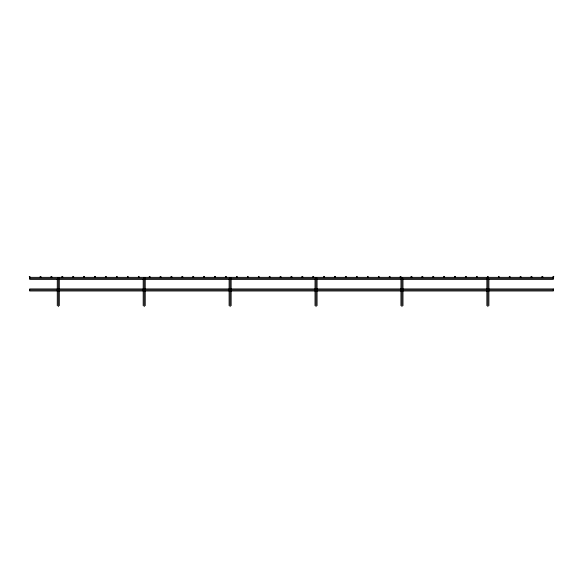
<?xml version="1.0" encoding="UTF-8"?>
<svg xmlns="http://www.w3.org/2000/svg" width="583" height="583" viewBox="0 0 583 583"><rect width="100%" height="100%" fill="white"/><g stroke="black" fill="none" stroke-linecap="round" stroke-linejoin="round"><path stroke-width="0.87" d="M57.579 277.77L59.021 277.77M57.579 278.966L59.021 278.966M143.491 277.77L144.941 277.77M143.491 278.966L144.941 278.966M229.411 277.77L230.853 277.77M229.411 278.966L230.853 278.966M315.323 277.77L316.773 277.77M315.323 278.966L316.773 278.966M401.242 277.77L402.685 277.77M401.242 278.966L402.685 278.966M487.155 277.77L488.605 277.77M487.155 278.966L488.605 278.966M57.579 290.319L59.021 290.319M143.491 290.319L144.941 290.319M229.411 290.319L230.853 290.319M315.323 290.319L316.773 290.319M401.242 290.319L402.685 290.319M487.155 290.319L488.605 290.319M29.66 278.368L553.34 278.368M29.66 289.962L553.34 289.962M488.904 279.228L488.904 289.518M488.904 290.378L488.904 305.645M487.876 279.213L487.876 289.496M487.876 290.465L487.876 306.673M486.856 279.228L486.856 289.518M486.856 290.378L486.856 305.645M402.984 279.228L402.984 289.518M402.984 290.378L402.984 305.645M401.964 279.213L401.964 289.496M401.964 290.465L401.964 306.673M400.944 279.228L400.944 289.518M400.944 290.378L400.944 305.645M317.072 279.228L317.072 289.518M317.072 290.378L317.072 305.645M316.044 279.213L316.044 289.496M316.044 290.465L316.044 306.673M315.024 279.228L315.024 289.518M315.024 290.378L315.024 305.645M231.152 279.228L231.152 289.518M231.152 290.378L231.152 305.645M230.132 279.213L230.132 289.496M230.132 290.465L230.132 306.673M229.112 279.228L229.112 289.518M229.112 290.378L229.112 305.645M145.24 279.228L145.24 289.518M145.24 290.378L145.24 305.645M144.212 279.213L144.212 289.496M144.212 290.465L144.212 306.673M143.192 279.228L143.192 289.518M143.192 290.378L143.192 305.645M59.32 279.228L59.32 289.518M59.32 290.378L59.32 305.645M58.3 279.213L58.3 289.496M58.3 290.465L58.3 306.673M57.28 279.228L57.28 289.518M57.28 290.378L57.28 305.645M29.303 276.473L29.66 277.348L553.34 277.348L553.85 276.838L553.34 276.327L552.83 276.838L553.34 277.348L553.34 279.395L29.66 279.395L29.66 277.348L30.17 276.838L29.303 276.473M40.212 276.473L40.212 277.195L40.934 277.195L40.934 276.473L40.212 276.473M51.122 276.473L51.122 277.195L51.843 277.195L51.843 276.473L51.122 276.473M62.031 276.473L62.031 277.195L62.753 277.195L62.753 276.473L62.031 276.473M72.941 276.473L72.941 277.195L73.662 277.195L73.662 276.473L72.941 276.473M83.85 276.473L83.85 277.195L84.571 277.195L84.571 276.473L83.85 276.473M94.759 276.473L94.759 277.195L95.481 277.195L95.481 276.473L94.759 276.473M105.669 276.473L105.669 277.195L106.39 277.195L106.39 276.473L105.669 276.473M116.578 276.473L116.578 277.195L117.3 277.195L117.3 276.473L116.578 276.473M127.488 276.473L127.488 277.195L128.209 277.195L128.209 276.473L127.488 276.473M138.397 276.473L138.397 277.195L139.126 277.195L139.126 276.473L138.397 276.473M149.306 276.473L149.306 277.195L150.035 277.195L150.035 276.473L149.306 276.473M160.216 276.473L160.216 277.195L160.944 277.195L160.944 276.473L160.216 276.473M171.132 276.473L171.132 277.195L171.854 277.195L171.854 276.473L171.132 276.473M182.042 276.473L182.042 277.195L182.763 277.195L182.763 276.473L182.042 276.473M192.951 276.473L192.951 277.195L193.673 277.195L193.673 276.473L192.951 276.473M203.861 276.473L203.861 277.195L204.582 277.195L204.582 276.473L203.861 276.473M214.77 276.473L214.77 277.195L215.491 277.195L215.491 276.473L214.77 276.473M225.679 276.473L225.679 277.195L226.401 277.195L226.401 276.473L225.679 276.473M236.589 276.473L236.589 277.195L237.31 277.195L237.31 276.473L236.589 276.473M247.498 276.473L247.498 277.195L248.22 277.195L248.22 276.473L247.498 276.473M258.407 276.473L258.407 277.195L259.129 277.195L259.129 276.473L258.407 276.473M269.317 276.473L269.317 277.195L270.038 277.195L270.038 276.473L269.317 276.473M280.226 276.473L280.226 277.195L280.955 277.195L280.955 276.473L280.226 276.473M291.136 276.473L291.136 277.195L291.864 277.195L291.864 276.473L291.136 276.473M302.045 276.473L302.045 277.195L302.774 277.195L302.774 276.473L302.045 276.473M312.962 276.473L312.962 277.195L313.683 277.195L313.683 276.473L312.962 276.473M323.871 276.473L323.871 277.195L324.593 277.195L324.593 276.473L323.871 276.473M334.78 276.473L334.78 277.195L335.502 277.195L335.502 276.473L334.78 276.473M345.69 276.473L345.69 277.195L346.411 277.195L346.411 276.473L345.69 276.473M356.599 276.473L356.599 277.195L357.321 277.195L357.321 276.473L356.599 276.473M367.509 276.473L367.509 277.195L368.23 277.195L368.23 276.473L367.509 276.473M378.418 276.473L378.418 277.195L379.139 277.195L379.139 276.473L378.418 276.473M389.327 276.473L389.327 277.195L390.049 277.195L390.049 276.473L389.327 276.473M400.237 276.473L400.237 277.195L400.958 277.195L400.958 276.473L400.237 276.473M411.146 276.473L411.146 277.195L411.868 277.195L411.868 276.473L411.146 276.473M422.056 276.473L422.056 277.195L422.784 277.195L422.784 276.473L422.056 276.473M432.965 276.473L432.965 277.195L433.694 277.195L433.694 276.473L432.965 276.473M443.874 276.473L443.874 277.195L444.603 277.195L444.603 276.473L443.874 276.473M454.791 276.473L454.791 277.195L455.512 277.195L455.512 276.473L454.791 276.473M465.7 276.473L465.7 277.195L466.422 277.195L466.422 276.473L465.7 276.473M476.61 276.473L476.61 277.195L477.331 277.195L477.331 276.473L476.61 276.473M487.519 276.473L487.519 277.195L488.241 277.195L488.241 276.473L487.519 276.473M498.429 276.473L498.429 277.195L499.15 277.195L499.15 276.473L498.429 276.473M509.338 276.473L509.338 277.195L510.059 277.195L510.059 276.473L509.338 276.473M520.247 276.473L520.247 277.195L520.969 277.195L520.969 276.473L520.247 276.473M531.157 276.473L531.157 277.195L531.878 277.195L531.878 276.473L531.157 276.473M542.066 276.473L542.066 277.195L542.788 277.195L542.788 276.473L542.066 276.473M553.34 288.942L29.66 288.942L29.66 290.983L553.34 290.983L553.34 288.942"/></g></svg>
